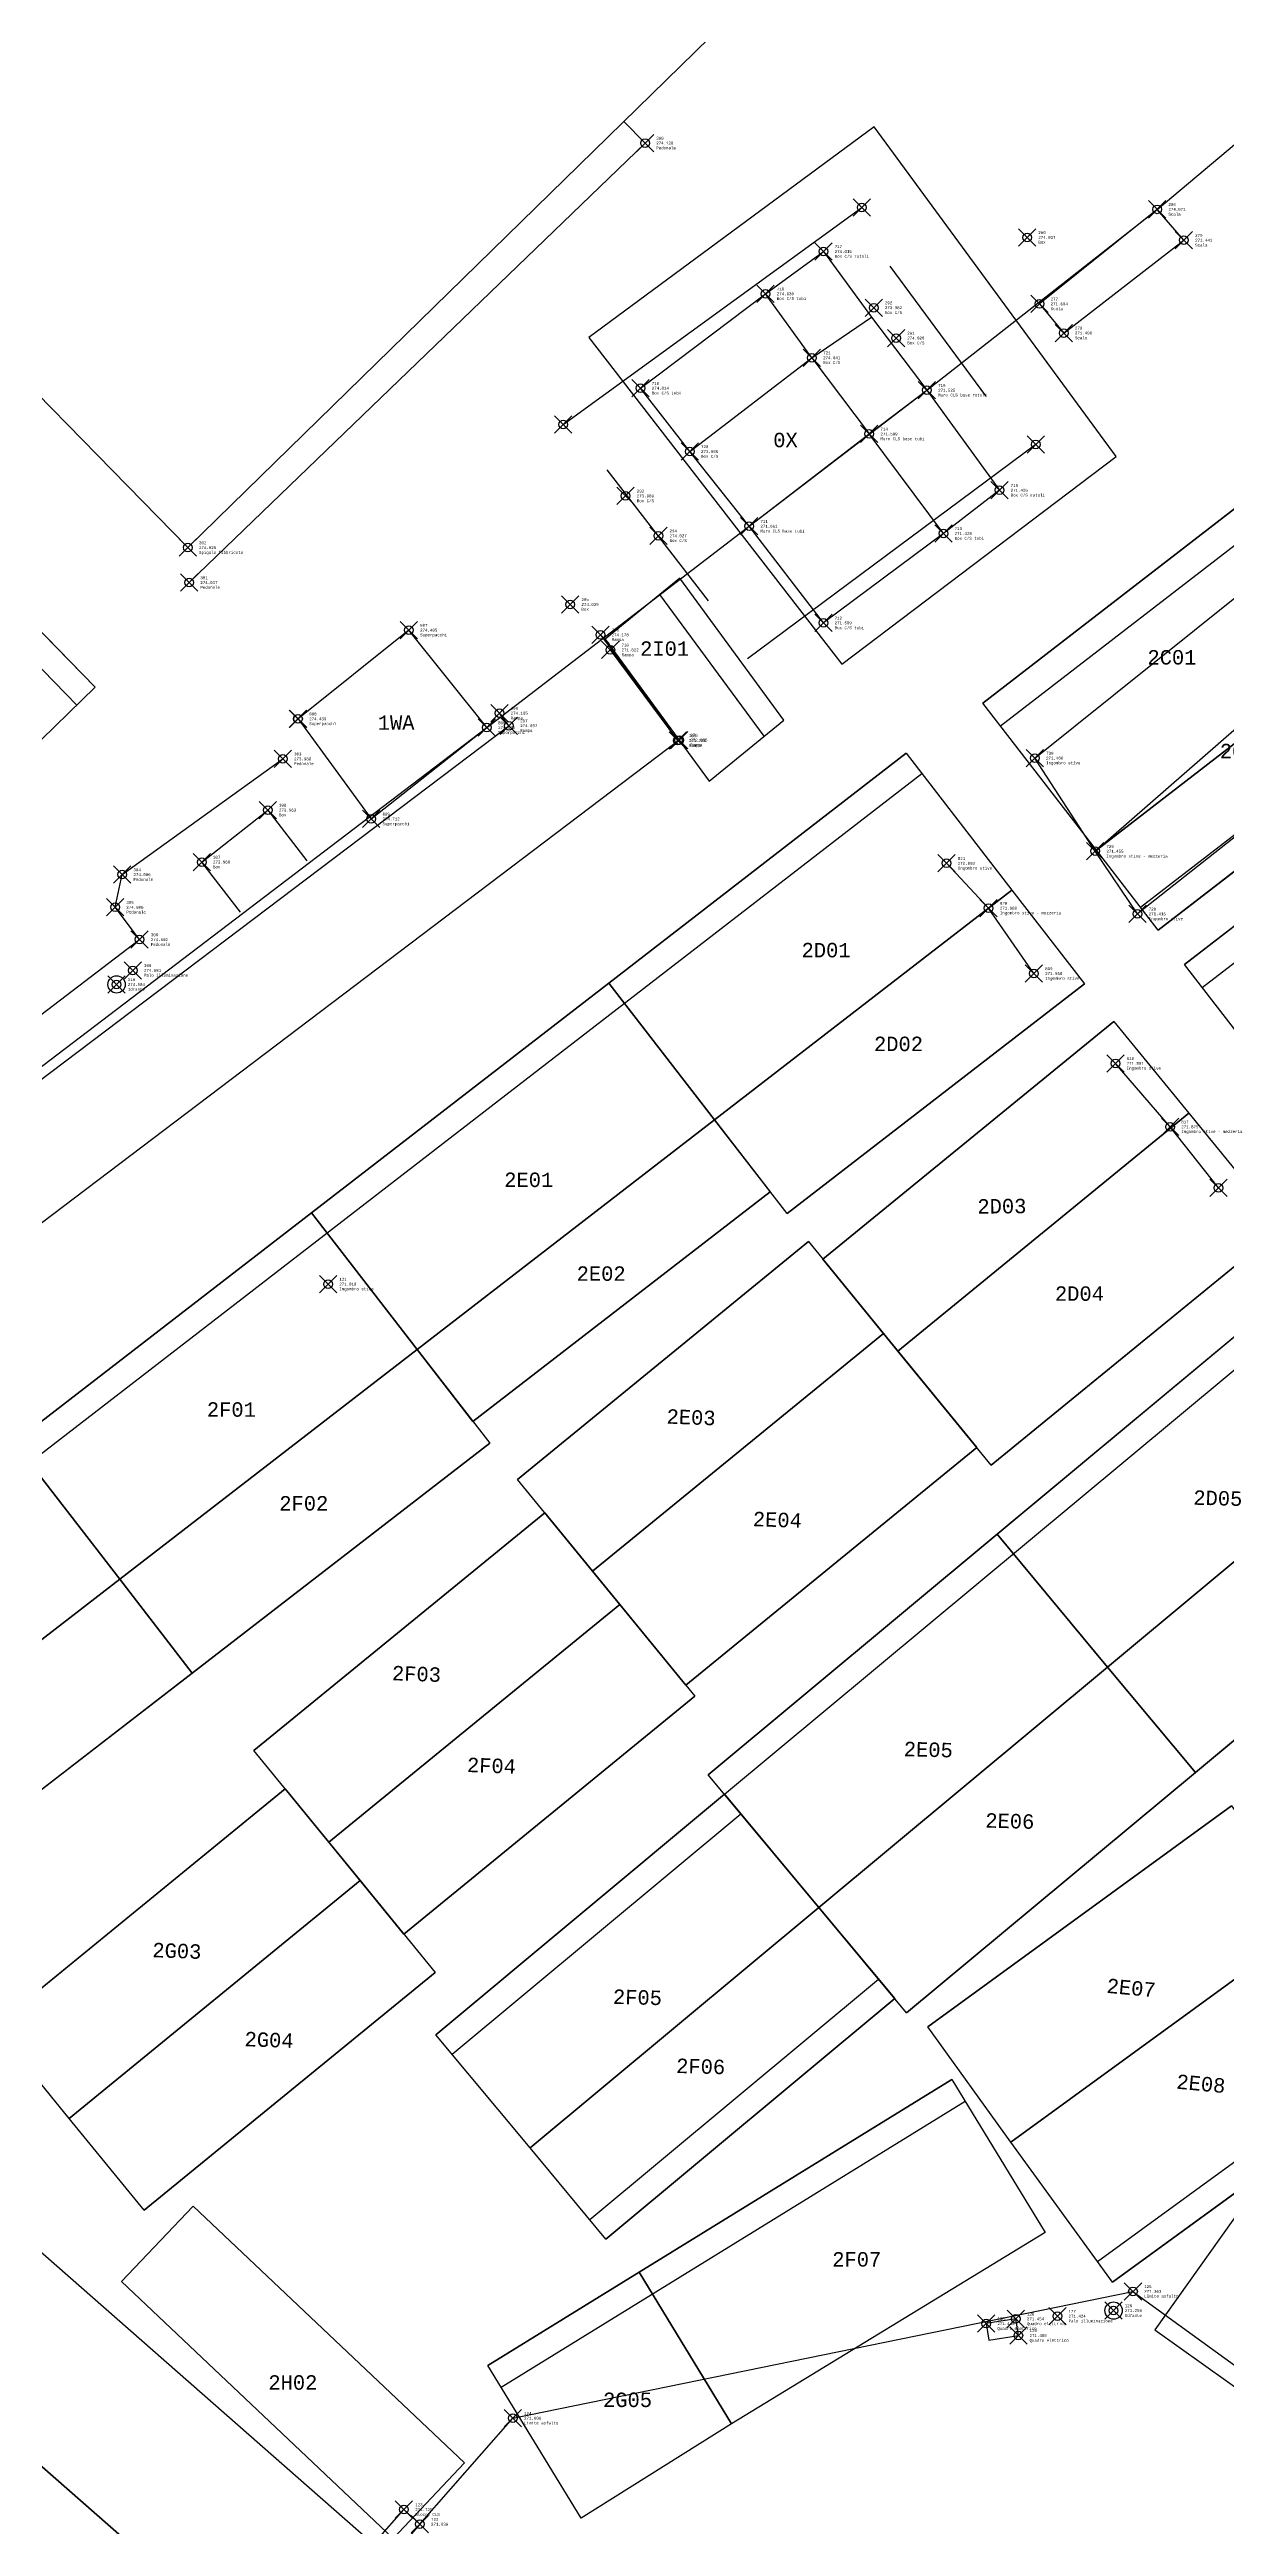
# Model space of a CAD drawing. Extents: x -300 to 923337, y -63404 to 323191.
# Drawn here: x 208588 to 249307, y 43914 to 129610 of the extents above; entities that cross this region are included whole.
import ezdxf
from ezdxf.enums import TextEntityAlignment as Align

# ---------------------------------------------------------------- set-up
doc = ezdxf.new("R2010")
doc.units = 0
doc.header["$PDMODE"] = 35
doc.header["$PDSIZE"] = 300
for name, color, linetype, lineweight in [('WF ingombro stive 2', 1, 'Continuous', 30), ('WF lato di accesso', 40, 'Continuous', 30), ('WF piazzole', 6, 'Continuous', 30), ('WF tracciatura', 30, 'Continuous', 30)]:
    doc.layers.add(name, color=color, linetype=linetype, lineweight=lineweight)
doc.layers.add('WF nome aree GPS', color=7, linetype='Continuous')
doc.layers.add('WF nuovi punti', color=6, linetype='Continuous')
doc.styles.get("Standard").update_dxf_attribs({"font": 'consola.ttf', "height": 500})

# ---------------------------------------------------------------- blocks, each defined once
blk = doc.blocks.new('rilievo 2')
at = {"color": 8}
for p, q in [((314517, -473480), (324848, -465970)), ((325817, -468004), (329130, -472483)), ((330867, -474168), (320896, -481588)), ((319553, -479577), (316045, -475043))]:
    blk.add_line(p, q, dxfattribs=at)
for points, elevation in [([(301578, -478948), (317351, -463742), (316621, -462996)], 2045), ([(255582, -534476), (256223, -533880), (260909, -539585), (259715, -540634), (265701, -548651), (265141, -549221), (270987, -555760), (278219, -563280), (283547, -558633), (291208, -565884), (309012, -545620), (309560, -546125), (291364, -567155), (283459, -559809), (278238, -564415), (270433, -556296)], 339)]:
    blk.add_lwpolyline(points, dxfattribs=dict(at, elevation=elevation))
for points in [[(161648, -448828, 1954), (186863, -479531, 1078), (241997, -524553, 234), (257566, -525503, 360), (287808, -502280, 2651), (311879, -483968, 2683), (320954, -477001, -331), (327105, -472296, -331), (335070, -466036, 2080), (354649, -449578, 2133), (314683, -397379, 2207), (310635, -400536, 2212), (303510, -391107, 2143), (295063, -397138, 2335), (271429, -369482, 1692), (264211, -374625, 1649), (263130, -375375, 1675), (222048, -404916, 2809)], [(309560, -546125, -352), (312778, -542459, -391), (334234, -538070, -628), (348344, -548307, -983), (356892, -554192, -1195), (361959, -553931, -1407), (370204, -546889, -1399), (377957, -551519, -1580), (396391, -562427, -1455), (395427, -574492, -1317), (395026, -585611, -1377), (397751, -587224, -1981), (408367, -589089, -2210), (438006, -587763, -2348)], [(318901, -474415, 1995), (317195, -472225, 2023), (321522, -468958, 2048), (323525, -467495, 2024), (325182, -469764, -241251)], [(323126, -471171, 2050), (321522, -468958, 2048)], [(320954, -477001, -331), (318901, -474415, 1995), (323126, -471171, 2050), (325182, -469764, -241251), (327104, -472295, -467)], [(323126, -471171, 2050), (325108, -473807, -482)], [(320954, -477001, -331), (325108, -473807, -482), (327104, -472295, -467), (329612, -475756, -566), (327675, -477250, -564), (323524, -480345, -483), (320954, -477001, -331)], [(327675, -477250, -564), (325108, -473807, -482)], [(332925, -488245, -536), (342792, -479627, -732)], [(315807, -480757, 2187), (318531, -484399, 64), (294129, -502882, -37), (291669, -499749, -32), (312644, -483901, 2046), (312314, -483467, 2113)], [(318481, -484416, -282), (316151, -481280, -169)], [(252733, -525208, 321), (252800, -523809, 2574), (256922, -524079, 2529), (299863, -491302, 2611), (299017, -490184, 2014), (299264, -489052, 2014), (304821, -485049, 1996)], [(303351, -490348, 2310), (302016, -488619, 1969), (304298, -486821, 1972), (305654, -488580, 2259)], [(330807, -492475, -42), (329240, -490215, -11), (327783, -488662, 12)], [(337188, -499887, -264), (335516, -497779, -116), (333626, -495584, -100)]]:
    blk.add_polyline3d(points, dxfattribs=at)
for points in [[(330623, -449313, 2125), (301532, -477741, 2033), (237357, -412142, 2131), (266341, -383731, 2144)], [(330997, -469309, -387), (331837, -470315, -494), (335996, -467105, -550), (335070, -466036, 2080)], [(340490, -477283, -660), (345094, -481970, -805), (334389, -490413, -575), (332925, -488245, -536), (330839, -485021, -525)], [(305345, -483665, 2448), (307881, -487127, 2720), (311879, -483968, 2683), (309182, -480595, 2494)], [(330177, -539023, -538), (329152, -539187, -552), (329241, -539762, -598), (330267, -539597, -584)]]:
    blk.add_polyline3d(points, close=True, dxfattribs=at)
at = {"color": 1}
for centre in [(299068, -492854, 2592), (333561, -538734, -732)]:
    blk.add_circle(centre, 300, dxfattribs=at)
at = {"color": 8}
for p in [(317351, -463742, 2137), (335070, -466036, 2080), (330570, -467007, 2045), (323525, -467495, 2024), (335996, -467105, -550), (321522, -468958, 2048), (325263, -469439, 1990), (330997, -469309, -387), (331837, -470315, -494), (323126, -471171, 2050), (326036, -470490, 2035), (317195, -472225, 2023), (327104, -472295, -467), (325108, -473807, -482), (318901, -474415, 1995), (316678, -475952, 1998), (329612, -475756, -566), (320954, -477001, -331), (327675, -477250, -564), (301532, -477741, 2033), (317812, -477331, 2036), (301578, -478948, 2045), (314763, -479706, 2047), (309182, -480595, 2494), (323524, -480345, -483), (315807, -480757, 2187), (316151, -481280, -169), (305345, -483665, 2448), (311879, -483968, 2683), (312314, -483467, 2113), (312644, -483901, 2046), (318481, -484416, -282), (318531, -484399, 64), (330839, -485021, -525), (304821, -485049, 1996), (304298, -486821, 1972), (307881, -487127, 2720), (332925, -488245, -536), (299264, -489052, 2014), (302016, -488619, 1969), (327783, -488662, 12), (299017, -490184, 2014), (329240, -490215, -11), (334389, -490413, -575), (299863, -491302, 2611), (299627, -492367, 2590), (330807, -492475, -42), (299068, -492854, 2592), (333626, -495584, -100), (335516, -497779, -116), (337188, -499887, -264), (306385, -503220, -173), (334234, -538070, -628), (330177, -539023, -538), (331617, -538929, -568), (333561, -538734, -732), (329152, -539187, -552), (330267, -539597, -584), (312778, -542459, -391), (309012, -545620, -266), (309560, -546125, -352)]:
    blk.add_point(p, dxfattribs=at)
for s, p in [('300', (317740, -463576, 2137)), ('274.128', (317740, -463742, 2137)), ('Pedonale', (317740, -463909, 2137)), ('Scala', (335459, -466203, 2080)), ('288', (335459, -465869, 2080)), ('274.071', (335459, -466036, 2080)), ('290', (330959, -466840, 2045)), ('274.037', (330959, -467007, 2045)), ('279', (336385, -466938, -550)), ('274.015', (323914, -467495, 2024)), ('717', (323914, -467328, 2024)), ('Box C/S rotoli', (323914, -467661, 2024)), ('Box', (330959, -467174, 2045)), ('Scala', (336385, -467272, -550)), ('271.441', (336385, -467105, -550)), ('718', (321911, -468791, 2048)), ('274.039', (321911, -468958, 2048)), ('Box C/S tubi', (321911, -469125, 2048)), ('292', (325652, -469272, 1990)), ('273.982', (325652, -469439, 1990)), ('Box C/S', (325652, -469606, 1990)), ('Scala', (331386, -469475, -387)), ('277', (331386, -469142, -387)), ('271.604', (331386, -469309, -387)), ('291', (326425, -470323, 2035)), ('274.026', (326425, -470490, 2035)), ('Scala', (332226, -470482, -494)), ('278', (332226, -470148, -494)), ('271.498', (332226, -470315, -494)), ('274.041', (323515, -471171, 2050)), ('721', (323515, -471004, 2050)), ('Box C/S', (323515, -471337, 2050)), ('Box C/S', (326425, -470657, 2035)), ('274.014', (317584, -472225, 2023)), ('719', (317584, -472059, 2023)), ('716', (327493, -472128, -467)), ('Box C/S tubi', (317584, -472392, 2023)), ('Muro CLS base rotoli', (327493, -472462, -467)), ('271.525', (327493, -472295, -467)), ('271.509', (325497, -473807, -482)), ('714', (325497, -473640, -482)), ('273.986', (319290, -474415, 1995)), ('720', (319290, -474248, 1995)), ('Box C/S', (319290, -474582, 1995)), ('Muro CLS base tubi', (325497, -473974, -482)), ('715', (330001, -475590, -566)), ('293', (317067, -475786, 1998)), ('273.989', (317067, -475952, 1998)), ('Box C/S', (317067, -476119, 1998)), ('271.426', (330001, -475756, -566)), ('Box C/S rotoli', (330001, -475923, -566)), ('294', (318201, -477165, 2036)), ('274.027', (318201, -477331, 2036)), ('Muro CLS base tubi', (321343, -477167, -331)), ('271.661', (321343, -477001, -331)), ('711', (321343, -476834, -331)), ('271.428', (328064, -477250, -564)), ('713', (328064, -477083, -564)), ('Spigolo fabbricato', (301921, -477908, 2033)), ('302', (301921, -477574, 2033)), ('274.025', (301921, -477741, 2033)), ('Box C/S', (318201, -477498, 2036)), ('Box C/S tubi', (328064, -477417, -564)), ('301', (301967, -478782, 2045)), ('274.037', (301967, -478948, 2045)), ('Pedonale', (301967, -479115, 2045)), ('295', (315152, -479539, 2047)), ('274.039', (315152, -479706, 2047)), ('Box', (315152, -479873, 2047)), ('Superpacchi', (309571, -480761, 2494)), ('807', (309571, -480428, 2494)), ('274.485', (309571, -480595, 2494)), ('296', (316196, -480590, 2187)), ('274.178', (316196, -480757, 2187)), ('271.509', (323913, -480345, -483)), ('712', (323913, -480178, -483)), ('Box C/S tubi', (323913, -480512, -483)), ('Rampa', (316196, -480924, 2187)), ('271.822', (316540, -481280, -169)), ('710', (316540, -481114, -169)), ('Rampa', (316540, -481447, -169)), ('298', (312703, -483300, 2113)), ('Superpacchi', (305734, -483832, 2448)), ('808', (305734, -483498, 2448)), ('274.439', (305734, -483665, 2448)), ('Superpacchi', (312268, -484135, 2683)), ('806', (312268, -483801, 2683)), ('274.675', (312268, -483968, 2683)), ('274.105', (312703, -483467, 2113)), ('Rampa', (312703, -483634, 2113)), ('297', (313033, -483734, 2046)), ('274.037', (313033, -483901, 2046)), ('Rampa', (313033, -484068, 2046)), ('276', (318920, -484232, 64)), ('303', (305210, -484882, 1996)), ('273.988', (305210, -485049, 1996)), ('709', (318870, -484249, -282)), ('271.709', (318870, -484416, -282)), ('Rampa', (318870, -484583, -282)), ('272.055', (318920, -484399, 64)), ('Rampa', (318920, -484566, 64)), ('271.466', (331228, -485021, -525)), ('730', (331228, -484855, -525)), ('Pedonale', (305210, -485216, 1996)), ('Ingombro stive', (331228, -485188, -525)), ('308', (304687, -486654, 1972)), ('273.963', (304687, -486821, 1972)), ('Box', (304687, -486988, 1972)), ('Superpacchi', (308270, -487294, 2720)), ('809', (308270, -486960, 2720)), ('274.712', (308270, -487127, 2720)), ('307', (302405, -488452, 1969)), ('821', (328172, -488495, 12)), ('271.455', (333314, -488245, -536)), ('729', (333314, -488079, -536)), ('Ingombro stive - mezzeria', (333314, -488412, -536)), ('304', (299653, -488885, 2014)), ('274.006', (299653, -489052, 2014)), ('Pedonale', (299653, -489219, 2014)), ('273.960', (302405, -488619, 1969)), ('Box', (302405, -488786, 1969)), ('272.003', (328172, -488662, 12)), ('Ingombro stive', (328172, -488829, 12)), ('305', (299406, -490017, 2014)), ('274.006', (299406, -490184, 2014)), ('820', (329629, -490048, -11)), ('271.980', (329629, -490215, -11)), ('Pedonale', (299406, -490351, 2014)), ('Ingombro stive - mezzeria', (329629, -490381, -11)), ('271.416', (334778, -490413, -575)), ('728', (334778, -490247, -575)), ('Ingombro stive', (334778, -490580, -575)), ('306', (300252, -491135, 2611)), ('274.602', (300252, -491302, 2611)), ('Pedonale', (300252, -491468, 2611)), ('310', (299457, -492687, 2592)), ('309', (300016, -492201, 2590)), ('274.581', (300016, -492367, 2590)), ('Palo illuminazione', (300016, -492534, 2590)), ('819', (331196, -492308, -42)), ('271.950', (331196, -492475, -42)), ('Ingombro stive', (331196, -492642, -42)), ('274.584', (299457, -492854, 2592)), ('Idrante', (299457, -493021, 2592)), ('818', (334015, -495417, -100)), ('271.891', (334015, -495584, -100)), ('Ingombro stive', (334015, -495750, -100)), ('817', (335905, -497612, -116)), ('271.875', (335905, -497779, -116)), ('Ingombro stive - mezzeria', (335905, -497945, -116)), ('121', (306774, -503054, -173)), ('271.818', (306774, -503220, -173)), ('Ingombro stive', (306774, -503387, -173)), ('125', (334623, -537904, -628)), ('271.363', (334623, -538070, -628)), ('130', (329541, -539020, -552)), ('128', (330566, -538856, -538)), ('271.454', (330566, -539023, -538)), ('127', (332006, -538762, -568)), ('271.424', (332006, -538929, -568)), ('126', (333950, -538568, -732)), ('271.259', (333950, -538734, -732)), ('Idrante', (333950, -538901, -732)), ('Limite asfalto', (334623, -538237, -628)), ('Quadro elettrico', (329541, -539354, -552)), ('271.440', (329541, -539187, -552)), ('Quadro elettrico', (330566, -539189, -538)), ('Quadro elettrico', (330656, -539764, -584)), ('129', (330656, -539430, -584)), ('271.408', (330656, -539597, -584)), ('Palo illuminazione', (332006, -539095, -568)), ('271.600', (313167, -542459, -391)), ('124', (313167, -542292, -391)), ('Limite asfalto', (313167, -542625, -391)), ('123', (309401, -545454, -266)), ('271.725', (309401, -545620, -266)), ('Blocco CLS', (309401, -545787, -266)), ('122', (309949, -545958, -352)), ('271.639', (309949, -546125, -352))]:
    blk.add_text(s, height=100, dxfattribs=at).set_placement(p, align=Align.MIDDLE_LEFT)

msp = doc.modelspace()

# ---------------------------------------------------------------- linework, layer by layer
at = {"layer": 'WF ingombro stive 2'}
for points, elevation in [([(210167, 107545), (207851, 105288), (173901, 140115), (176217, 142373)], 1839), ([(231412, 104299), (233995, 106408), (230390, 111315), (227808, 109210)], 360), ([(238230, 105260), (241886, 100527), (231598, 92580), (227942, 97313)], -11), ([(241886, 100527), (244393, 97282), (234105, 89335), (231598, 92580)], -11), ([(227942, 97313), (231598, 92580), (221310, 84633), (217654, 89366)], -11), ([(245410, 95982), (248005, 92807), (237938, 84581), (235344, 87756)], -116), ([(231598, 92580), (233519, 90093), (223231, 82146), (221310, 84633)], -11), ([(248005, 92807), (251232, 88858), (241165, 80632), (237938, 84581)], -116), ([(217654, 89366), (221310, 84633), (211022, 76686), (207366, 81419)], -11), ([(234845, 88366), (237439, 85191), (227373, 76966), (224778, 80141)], -116), ([(251358, 86561), (255185, 81965), (245195, 73646), (241368, 78242)], -768), ([(237439, 85191), (240666, 81242), (230600, 73017), (227373, 76966)], -116), ([(221310, 84633), (223817, 81388), (213528, 73441), (211022, 76686)], -11), ([(207366, 81419), (211022, 76686), (200734, 68739), (197078, 73472)], -11), ([(255185, 81965), (258220, 78321), (248230, 70002), (245195, 73646)], -768), ([(225722, 78986), (228316, 75811), (218249, 67586), (215655, 70761)], -116), ([(241368, 78242), (245195, 73646), (235205, 65327), (231378, 69923)], -768), ([(211022, 76686), (213528, 73441), (203240, 65494), (200734, 68739)], -11), ([(228316, 75811), (230910, 72636), (220843, 64411), (218249, 67586)], -116), ([(245195, 73646), (248230, 70002), (238240, 61683), (235205, 65327)], -768), ([(216740, 69433), (219334, 66258), (209268, 58032), (206673, 61207)], -116), ([(231942, 69247), (235205, 65327), (225216, 57009), (221952, 60928)], -768), ([(249482, 68847), (252358, 64855), (241846, 57207), (238978, 61205)], -566), ([(219334, 66258), (221929, 63083), (211862, 54857), (209268, 58032)], -116), ([(235205, 65327), (237829, 62177), (227839, 53858), (225216, 57009)], -768), ([(252358, 64855), (255877, 60019), (245365, 52371), (241846, 57207)], -566), ([(193484, 59012), (197154, 63188), (220508, 42677), (216838, 38500)], 302), ([(188442, 53273), (193484, 59012), (216838, 38500), (211796, 32762)], 302), ([(213555, 54998), (222950, 46115), (220477, 43499), (211082, 52383)], 302), ([(251878, 47116), (254951, 51434), (249899, 55029), (246826, 50711)], 2033)]:
    msp.add_lwpolyline(points, close=True, dxfattribs=dict(at, elevation=elevation))
for points in [[(251163, 114944), (255103, 109855), (244815, 101908), (240875, 106997)], [(255103, 109855), (257230, 107090), (246942, 99143), (244815, 101908)], [(258147, 105903), (261097, 102084), (250809, 94137), (247859, 97956)], [(228982, 52707), (239801, 59373), (243031, 54080), (232183, 47461)], [(223756, 49487), (228982, 52707), (232183, 47461), (226985, 44195)]]:
    msp.add_lwpolyline(points, close=True, dxfattribs=at)
at = {"layer": 'WF lato di accesso'}
for p, q in [((210167, 107545, 1839), (176217, 142373, 1839)), ((235995, 108350), (245494, 115532)), ((251163, 114944), (240875, 106997)), ((233995, 106408, 360), (230390, 111315, 360)), ((221021, 109523, 2448), (217184, 106452, 2448)), ((246942, 99143), (257230, 107090)), ((258147, 105903), (247859, 97956)), ((238230, 105260, -11), (227942, 97313, -11)), ((227942, 97313, -11), (217654, 89366, -11)), ((234105, 89335, -11), (244393, 97282, -11)), ((245410, 95982, -116), (235344, 87756, -116)), ((223231, 82146, -11), (233519, 90093, -11)), ((217654, 89366, -11), (207366, 81419, -11)), ((234845, 88366, -116), (224778, 80141, -116)), ((241165, 80632, -116), (251232, 88858, -116)), ((251358, 86561, -768), (241368, 78242, -768)), ((213528, 73441, -11), (223817, 81388, -11)), ((230600, 73017, -116), (240666, 81242, -116)), ((225722, 78986, -116), (215655, 70761, -116)), ((241368, 78242, -768), (231378, 69923, -768)), ((248230, 70002, -768), (258220, 78321, -768)), ((203240, 65494, -11), (213528, 73441, -11)), ((220843, 64411, -116), (230910, 72636, -116)), ((216740, 69433, -116), (206673, 61207, -116)), ((238240, 61683, -768), (248230, 70002, -768)), ((231942, 69247, -768), (221952, 60928, -768)), ((249482, 68847, -566), (238978, 61205, -566)), ((211862, 54857, -116), (221929, 63083, -116)), ((227839, 53858, -768), (237829, 62177, -768)), ((245365, 52371, -566), (255877, 60019, -566)), ((239801, 59373), (228982, 52707)), ((222950, 46115, 302), (213555, 54998, 302)), ((228982, 52707), (223756, 49487))]:
    msp.add_line(p, q, dxfattribs=at)
at = {"layer": 'WF nuovi punti'}
for p in [(236687, 124148), (226356, 116637), (242706, 115950), (217183, 106452), (223717, 106149), (219719, 102990)]:
    msp.add_point(p, dxfattribs=at)
at = {"layer": 'WF piazzole'}
msp.add_lwpolyline([(227244, 119649), (235995, 108350), (245494, 115532), (237121, 126936)], close=True, dxfattribs=at)
at = {"layer": 'WF piazzole', "elevation": 2448}
msp.add_lwpolyline([(223718, 106149), (221021, 109523), (217184, 106452), (219719, 102990)], close=True, dxfattribs=at)
at = {"layer": 'WF tracciatura'}
for p, q in [((209536, 106930, 1839), (175586, 141758, 1839)), ((241486, 106206), (262063, 122100)), ((246331, 99934), (266907, 115828)), ((248471, 97164), (269047, 113058)), ((233312, 105850, 360), (229706, 110757, 360)), ((197616, 72775, -11), (238769, 104563, -11)), ((231942, 69247, -768), (251922, 85884, -768)), ((222516, 60251, -768), (232506, 68570, -768)), ((244846, 53083, -566), (265871, 68379, -566)), ((227275, 54535, -768), (237265, 62854, -768)), ((224218, 48737), (240264, 58623))]:
    msp.add_line(p, q, dxfattribs=at)

# ---------------------------------------------------------------- block references
at = {"color": 251}
msp.add_blockref('rilievo 2', (-88161, 590117), dxfattribs=at)

# ---------------------------------------------------------------- texts
at = {"layer": 'WF nome aree GPS'}
for s, p in [('0X', (233626, 115850, -905)), ('2I01', (229021, 108634, -49)), ('2C01', (246573, 108333, -49)), ('1WA', (219943, 106073, -905)), ('2C02', (249079, 105088, -49)), ('2D01', (234607, 98202, -60)), ('2D02', (237113, 94957, -60)), ('2E01', (224319, 90255, -60)), ('2E02', (226825, 87010, -60)), ('2F01', (214031, 82308, -60)), ('2F02', (216537, 79063, -60)), ('2F07', (235668, 52905, -49)), ('2H02', (216159, 48645, -49)), ('2G05', (227738, 48045, -49))]:
    msp.add_text(s, height=500, dxfattribs=at).set_placement(p)
for s, rotation, p in [('2D03', 0.52821, (240692, 89334, -165)), ('2D04', 359.99605, (243373, 86318, -165)), ('2E03', 357.89562, (229929, 82071, -165)), ('2D05', 358.42778, (248155, 79264, -816)), ('2E04', 357.89562, (232914, 78524, -165)), ('2F03', 357.89562, (220428, 73192, -165)), ('2F04', 357.89562, (223022, 70017, -165)), ('2E05', 358.42778, (238138, 70565, -816)), ('2E06', 358.42778, (240958, 68094, -816)), ('2G03', 357.89562, (212138, 63610, -165)), ('2E07', 354.67947, (245145, 62378, -615)), ('2F05', 358.42778, (228075, 61995, -816)), ('2G04', 357.89562, (215328, 60530, -165)), ('2F06', 358.42778, (230262, 59604, -816)), ('2E08', 354.67947, (247558, 59063, -615))]:
    msp.add_text(s, height=500, rotation=rotation, dxfattribs=at).set_placement(p)

doc.saveas('drawing.dxf')
